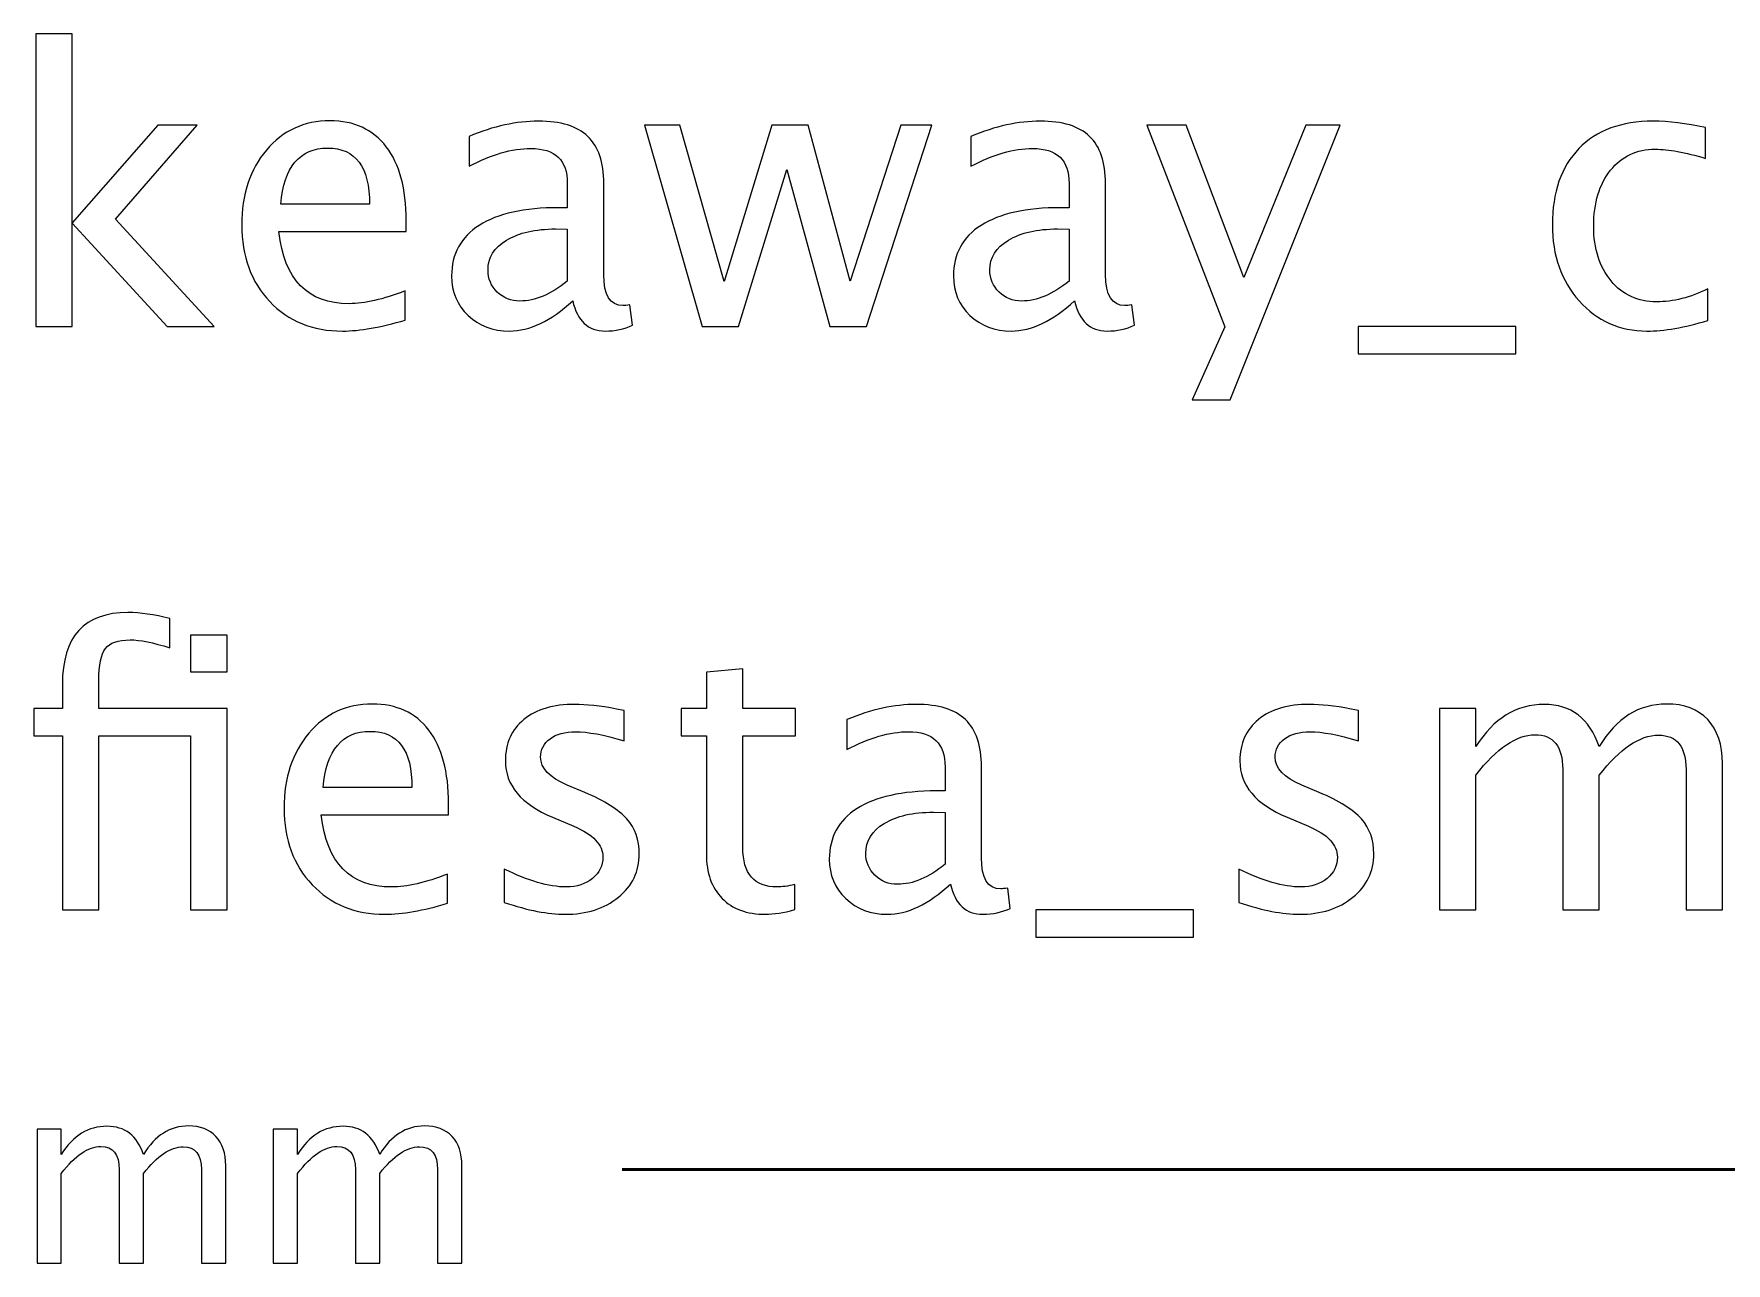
# Model space of a CAD drawing. Header units: centimetres. Extents: x -11.7 to 12.4, y -12.4 to 14.1.
# Drawn here: x -1.28 to 4.38, y 10.04 to 14.15 of the extents above; entities that cross this region are included whole.
import ezdxf

# ---------------------------------------------------------------- set-up
doc = ezdxf.new("R2010")
doc.units = ezdxf.units.CM
doc.header["$MEASUREMENT"] = 0
doc.layers.add('Layer 1', color=7, linetype='Continuous')

msp = doc.modelspace()

# ---------------------------------------------------------------- linework, layer by layer
at = {"layer": 'Layer 1'}
for points, knots in [([(-1.27603, 13.17044), (-1.27603, 13.17044), (-1.27603, 14.14961), (-1.27603, 14.14961), (-1.27603, 14.14961), (-1.27603, 14.14961), (-1.15411, 14.14961), (-1.15411, 14.14961), (-1.15411, 14.14961), (-1.15411, 14.14961), (-1.15411, 13.51694), (-1.15411, 13.51694), (-1.15411, 13.51694), (-1.15411, 13.51694), (-0.86836, 13.84354), (-0.86836, 13.84354), (-0.86836, 13.84354), (-0.86836, 13.84354), (-0.7367, 13.84354), (-0.7367, 13.84354), (-0.7367, 13.84354), (-0.7367, 13.84354), (-1.00975, 13.52943), (-1.00975, 13.52943), (-1.00975, 13.52943), (-1.00975, 13.52943), (-0.67955, 13.17044), (-0.67955, 13.17044), (-0.67955, 13.17044), (-0.67955, 13.17044), (-0.83661, 13.17044), (-0.83661, 13.17044), (-0.83661, 13.17044), (-0.83661, 13.17044), (-1.15411, 13.51567), (-1.15411, 13.51567), (-1.15411, 13.51567), (-1.15411, 13.51567), (-1.15411, 13.17044), (-1.15411, 13.17044), (-1.15411, 13.17044), (-1.15411, 13.17044), (-1.27603, 13.17044), (-1.27603, 13.17044)], [0, 0, 0, 0, 0.0833333, 0.0833333, 0.0833333, 0.0833333, 0.1666667, 0.1666667, 0.1666667, 0.1666667, 0.25, 0.25, 0.25, 0.25, 0.3333333, 0.3333333, 0.3333333, 0.3333333, 0.4166667, 0.4166667, 0.4166667, 0.4166667, 0.5, 0.5, 0.5, 0.5, 0.5833333, 0.5833333, 0.5833333, 0.5833333, 0.6666667, 0.6666667, 0.6666667, 0.6666667, 0.75, 0.75, 0.75, 0.75, 0.8333333, 0.8333333, 0.8333333, 0.8333333, 1, 1, 1, 1]), ([(-0.03968, 13.19203), (-0.12159, 13.16748), (-0.19166, 13.1552), (-0.25008, 13.1552), (-0.25008, 13.1552), (-0.34977, 13.1552), (-0.43084, 13.18822), (-0.49328, 13.25405), (-0.49328, 13.25405), (-0.55572, 13.31988), (-0.58705, 13.40518), (-0.58705, 13.51017), (-0.58705, 13.51017), (-0.58705, 13.61198), (-0.55953, 13.69559), (-0.50429, 13.76099), (-0.50429, 13.76099), (-0.44904, 13.82618), (-0.37835, 13.85878), (-0.2922, 13.85878), (-0.2922, 13.85878), (-0.21071, 13.85878), (-0.14763, 13.82978), (-0.10318, 13.77179), (-0.10318, 13.77179), (-0.05873, 13.71379), (-0.0365, 13.63166), (-0.0365, 13.52519), (-0.0365, 13.52519), (-0.0365, 13.52519), (-0.03714, 13.48794), (-0.03714, 13.48794), (-0.03714, 13.48794), (-0.03714, 13.48794), (-0.46259, 13.48794), (-0.46259, 13.48794), (-0.46259, 13.48794), (-0.44481, 13.32707), (-0.36628, 13.24664), (-0.22722, 13.24664), (-0.22722, 13.24664), (-0.1762, 13.24664), (-0.11376, 13.26103), (-0.03968, 13.28982), (-0.03968, 13.28982), (-0.03968, 13.28982), (-0.03968, 13.19203), (-0.03968, 13.19203)], [0, 0, 0, 0, 0.0769231, 0.0769231, 0.0769231, 0.0769231, 0.1538462, 0.1538462, 0.1538462, 0.1538462, 0.2307692, 0.2307692, 0.2307692, 0.2307692, 0.3076923, 0.3076923, 0.3076923, 0.3076923, 0.3846154, 0.3846154, 0.3846154, 0.3846154, 0.4615385, 0.4615385, 0.4615385, 0.4615385, 0.5384615, 0.5384615, 0.5384615, 0.5384615, 0.6153846, 0.6153846, 0.6153846, 0.6153846, 0.6923077, 0.6923077, 0.6923077, 0.6923077, 0.7692308, 0.7692308, 0.7692308, 0.7692308, 0.8461538, 0.8461538, 0.8461538, 0.8461538, 1, 1, 1, 1]), ([(0.52081, 13.25617), (0.44758, 13.18886), (0.37709, 13.1552), (0.30936, 13.1552), (0.30936, 13.1552), (0.25369, 13.1552), (0.20733, 13.17256), (0.17072, 13.20748), (0.17072, 13.20748), (0.13389, 13.24241), (0.11547, 13.28643), (0.11547, 13.33956), (0.11547, 13.33956), (0.11547, 13.41301), (0.14637, 13.46953), (0.20818, 13.5089), (0.20818, 13.5089), (0.26999, 13.54827), (0.35868, 13.56795), (0.47425, 13.56795), (0.47425, 13.56795), (0.47425, 13.56795), (0.50282, 13.56795), (0.50282, 13.56795), (0.50282, 13.56795), (0.50282, 13.56795), (0.50282, 13.64902), (0.50282, 13.64902), (0.50282, 13.64902), (0.50282, 13.72712), (0.46218, 13.76607), (0.38069, 13.76607), (0.38069, 13.76607), (0.31761, 13.76607), (0.24861, 13.74617), (0.17389, 13.70638), (0.17389, 13.70638), (0.17389, 13.70638), (0.17389, 13.80671), (0.17389, 13.80671), (0.17389, 13.80671), (0.25602, 13.84058), (0.33349, 13.85751), (0.40609, 13.85751), (0.40609, 13.85751), (0.48081, 13.85751), (0.53605, 13.84058), (0.5714, 13.8065), (0.5714, 13.8065), (0.60696, 13.77242), (0.62474, 13.71993), (0.62474, 13.64902), (0.62474, 13.64902), (0.62474, 13.64902), (0.62474, 13.34485), (0.62474, 13.34485), (0.62474, 13.34485), (0.62474, 13.27522), (0.64612, 13.24029), (0.68909, 13.24029), (0.68909, 13.24029), (0.69438, 13.24029), (0.70221, 13.24114), (0.71258, 13.24283), (0.71258, 13.24283), (0.71258, 13.24283), (0.72126, 13.1751), (0.72126, 13.1751), (0.72126, 13.1751), (0.69353, 13.16176), (0.66305, 13.1552), (0.62961, 13.1552), (0.62961, 13.1552), (0.57267, 13.1552), (0.53648, 13.18886), (0.52081, 13.25617)], [0, 0, 0, 0, 0.05, 0.05, 0.05, 0.05, 0.1, 0.1, 0.1, 0.1, 0.15, 0.15, 0.15, 0.15, 0.2, 0.2, 0.2, 0.2, 0.25, 0.25, 0.25, 0.25, 0.3, 0.3, 0.3, 0.3, 0.35, 0.35, 0.35, 0.35, 0.4, 0.4, 0.4, 0.4, 0.45, 0.45, 0.45, 0.45, 0.5, 0.5, 0.5, 0.5, 0.55, 0.55, 0.55, 0.55, 0.6, 0.6, 0.6, 0.6, 0.65, 0.65, 0.65, 0.65, 0.7, 0.7, 0.7, 0.7, 0.75, 0.75, 0.75, 0.75, 0.8, 0.8, 0.8, 0.8, 0.85, 0.85, 0.85, 0.85, 0.9, 0.9, 0.9, 0.9, 1, 1, 1, 1]), ([(0.95388, 13.17044), (0.95388, 13.17044), (0.76084, 13.84354), (0.76084, 13.84354), (0.76084, 13.84354), (0.76084, 13.84354), (0.8798, 13.84354), (0.8798, 13.84354), (0.8798, 13.84354), (0.8798, 13.84354), (1.02775, 13.32094), (1.02775, 13.32094), (1.02775, 13.32094), (1.02775, 13.32094), (1.18735, 13.84354), (1.18735, 13.84354), (1.18735, 13.84354), (1.18735, 13.84354), (1.30927, 13.84354), (1.30927, 13.84354), (1.30927, 13.84354), (1.30927, 13.84354), (1.4496, 13.32178), (1.4496, 13.32178), (1.4496, 13.32178), (1.4496, 13.32178), (1.61936, 13.84354), (1.61936, 13.84354), (1.61936, 13.84354), (1.61936, 13.84354), (1.7235, 13.84354), (1.7235, 13.84354), (1.7235, 13.84354), (1.7235, 13.84354), (1.50379, 13.17044), (1.50379, 13.17044), (1.50379, 13.17044), (1.50379, 13.17044), (1.38187, 13.17044), (1.38187, 13.17044), (1.38187, 13.17044), (1.38187, 13.17044), (1.23751, 13.69537), (1.23751, 13.69537), (1.23751, 13.69537), (1.23751, 13.69537), (1.0758, 13.17044), (1.0758, 13.17044), (1.0758, 13.17044), (1.0758, 13.17044), (0.95388, 13.17044), (0.95388, 13.17044)], [0, 0, 0, 0, 0.0714286, 0.0714286, 0.0714286, 0.0714286, 0.1428571, 0.1428571, 0.1428571, 0.1428571, 0.2142857, 0.2142857, 0.2142857, 0.2142857, 0.2857143, 0.2857143, 0.2857143, 0.2857143, 0.3571429, 0.3571429, 0.3571429, 0.3571429, 0.4285714, 0.4285714, 0.4285714, 0.4285714, 0.5, 0.5, 0.5, 0.5, 0.5714286, 0.5714286, 0.5714286, 0.5714286, 0.6428571, 0.6428571, 0.6428571, 0.6428571, 0.7142857, 0.7142857, 0.7142857, 0.7142857, 0.7857143, 0.7857143, 0.7857143, 0.7857143, 0.8571429, 0.8571429, 0.8571429, 0.8571429, 1, 1, 1, 1]), ([(2.2006, 13.25617), (2.12737, 13.18886), (2.05688, 13.1552), (1.98915, 13.1552), (1.98915, 13.1552), (1.93348, 13.1552), (1.88712, 13.17256), (1.85051, 13.20748), (1.85051, 13.20748), (1.81368, 13.24241), (1.79526, 13.28643), (1.79526, 13.33956), (1.79526, 13.33956), (1.79526, 13.41301), (1.82616, 13.46953), (1.88797, 13.5089), (1.88797, 13.5089), (1.94978, 13.54827), (2.03847, 13.56795), (2.15404, 13.56795), (2.15404, 13.56795), (2.15404, 13.56795), (2.18261, 13.56795), (2.18261, 13.56795), (2.18261, 13.56795), (2.18261, 13.56795), (2.18261, 13.64902), (2.18261, 13.64902), (2.18261, 13.64902), (2.18261, 13.72712), (2.14197, 13.76607), (2.06048, 13.76607), (2.06048, 13.76607), (1.9974, 13.76607), (1.9284, 13.74617), (1.85368, 13.70638), (1.85368, 13.70638), (1.85368, 13.70638), (1.85368, 13.80671), (1.85368, 13.80671), (1.85368, 13.80671), (1.93581, 13.84058), (2.01328, 13.85751), (2.08588, 13.85751), (2.08588, 13.85751), (2.1606, 13.85751), (2.21584, 13.84058), (2.25119, 13.8065), (2.25119, 13.8065), (2.28675, 13.77242), (2.30453, 13.71993), (2.30453, 13.64902), (2.30453, 13.64902), (2.30453, 13.64902), (2.30453, 13.34485), (2.30453, 13.34485), (2.30453, 13.34485), (2.30453, 13.27522), (2.32591, 13.24029), (2.36888, 13.24029), (2.36888, 13.24029), (2.37417, 13.24029), (2.382, 13.24114), (2.39237, 13.24283), (2.39237, 13.24283), (2.39237, 13.24283), (2.40105, 13.1751), (2.40105, 13.1751), (2.40105, 13.1751), (2.37332, 13.16176), (2.34284, 13.1552), (2.3094, 13.1552), (2.3094, 13.1552), (2.25246, 13.1552), (2.21627, 13.18886), (2.2006, 13.25617)], [0, 0, 0, 0, 0.05, 0.05, 0.05, 0.05, 0.1, 0.1, 0.1, 0.1, 0.15, 0.15, 0.15, 0.15, 0.2, 0.2, 0.2, 0.2, 0.25, 0.25, 0.25, 0.25, 0.3, 0.3, 0.3, 0.3, 0.35, 0.35, 0.35, 0.35, 0.4, 0.4, 0.4, 0.4, 0.45, 0.45, 0.45, 0.45, 0.5, 0.5, 0.5, 0.5, 0.55, 0.55, 0.55, 0.55, 0.6, 0.6, 0.6, 0.6, 0.65, 0.65, 0.65, 0.65, 0.7, 0.7, 0.7, 0.7, 0.75, 0.75, 0.75, 0.75, 0.8, 0.8, 0.8, 0.8, 0.85, 0.85, 0.85, 0.85, 0.9, 0.9, 0.9, 0.9, 1, 1, 1, 1]), ([(2.59472, 12.92533), (2.59472, 12.92533), (2.70394, 13.16959), (2.70394, 13.16959), (2.70394, 13.16959), (2.70394, 13.16959), (2.44317, 13.84354), (2.44317, 13.84354), (2.44317, 13.84354), (2.44317, 13.84354), (2.57398, 13.84354), (2.57398, 13.84354), (2.57398, 13.84354), (2.57398, 13.84354), (2.76787, 13.33385), (2.76787, 13.33385), (2.76787, 13.33385), (2.76787, 13.33385), (2.97467, 13.84354), (2.97467, 13.84354), (2.97467, 13.84354), (2.97467, 13.84354), (3.0896, 13.84354), (3.0896, 13.84354), (3.0896, 13.84354), (3.0896, 13.84354), (2.72172, 12.92533), (2.72172, 12.92533), (2.72172, 12.92533), (2.72172, 12.92533), (2.59472, 12.92533), (2.59472, 12.92533)], [0, 0, 0, 0, 0.1111111, 0.1111111, 0.1111111, 0.1111111, 0.2222222, 0.2222222, 0.2222222, 0.2222222, 0.3333333, 0.3333333, 0.3333333, 0.3333333, 0.4444444, 0.4444444, 0.4444444, 0.4444444, 0.5555556, 0.5555556, 0.5555556, 0.5555556, 0.6666667, 0.6666667, 0.6666667, 0.6666667, 0.7777778, 0.7777778, 0.7777778, 0.7777778, 1, 1, 1, 1]), ([(4.32087, 13.19076), (4.24192, 13.16705), (4.17376, 13.1552), (4.1164, 13.1552), (4.1164, 13.1552), (4.02538, 13.1552), (3.95003, 13.18886), (3.89013, 13.25595), (3.89013, 13.25595), (3.83023, 13.32326), (3.80017, 13.40814), (3.80017, 13.51038), (3.80017, 13.51038), (3.80017, 13.6196), (3.8298, 13.7049), (3.88907, 13.76586), (3.88907, 13.76586), (3.94834, 13.82703), (4.0311, 13.85751), (4.13736, 13.85751), (4.13736, 13.85751), (4.18964, 13.85751), (4.24848, 13.85031), (4.31325, 13.83592), (4.31325, 13.83592), (4.31325, 13.83592), (4.31325, 13.73305), (4.31325, 13.73305), (4.31325, 13.73305), (4.24446, 13.75337), (4.18837, 13.76353), (4.14519, 13.76353), (4.14519, 13.76353), (4.08253, 13.76353), (4.03237, 13.74004), (3.9949, 13.69326), (3.9949, 13.69326), (3.95744, 13.64648), (3.9386, 13.58404), (3.9386, 13.50614), (3.9386, 13.50614), (3.9386, 13.43058), (3.95807, 13.36962), (3.99681, 13.32284), (3.99681, 13.32284), (4.03554, 13.27627), (4.08613, 13.25299), (4.149, 13.25299), (4.149, 13.25299), (4.20467, 13.25299), (4.26182, 13.26738), (4.32087, 13.29617), (4.32087, 13.29617), (4.32087, 13.29617), (4.32087, 13.19076), (4.32087, 13.19076)], [0, 0, 0, 0, 0.0666667, 0.0666667, 0.0666667, 0.0666667, 0.1333333, 0.1333333, 0.1333333, 0.1333333, 0.2, 0.2, 0.2, 0.2, 0.2666667, 0.2666667, 0.2666667, 0.2666667, 0.3333333, 0.3333333, 0.3333333, 0.3333333, 0.4, 0.4, 0.4, 0.4, 0.4666667, 0.4666667, 0.4666667, 0.4666667, 0.5333333, 0.5333333, 0.5333333, 0.5333333, 0.6, 0.6, 0.6, 0.6, 0.6666667, 0.6666667, 0.6666667, 0.6666667, 0.7333333, 0.7333333, 0.7333333, 0.7333333, 0.8, 0.8, 0.8, 0.8, 0.8666667, 0.8666667, 0.8666667, 0.8666667, 1, 1, 1, 1]), ([(-0.45624, 13.57938), (-0.45624, 13.57938), (-0.15906, 13.57938), (-0.15906, 13.57938), (-0.15906, 13.57938), (-0.15906, 13.70469), (-0.20584, 13.76734), (-0.29918, 13.76734), (-0.29918, 13.76734), (-0.39316, 13.76734), (-0.44544, 13.70469), (-0.45624, 13.57938)], [0, 0, 0, 0, 0.25, 0.25, 0.25, 0.25, 0.5, 0.5, 0.5, 0.5, 1, 1, 1, 1]), ([(0.50282, 13.32263), (0.50282, 13.32263), (0.50282, 13.49556), (0.50282, 13.49556), (0.50282, 13.49556), (0.50282, 13.49556), (0.46366, 13.49683), (0.46366, 13.49683), (0.46366, 13.49683), (0.39593, 13.49683), (0.34132, 13.48434), (0.29962, 13.45937), (0.29962, 13.45937), (0.25813, 13.43418), (0.23739, 13.40095), (0.23739, 13.35946), (0.23739, 13.35946), (0.23739, 13.33046), (0.24776, 13.30591), (0.26829, 13.2858), (0.26829, 13.2858), (0.28904, 13.26569), (0.31423, 13.25553), (0.34407, 13.25553), (0.34407, 13.25553), (0.39487, 13.25553), (0.44779, 13.27797), (0.50282, 13.32263)], [0, 0, 0, 0, 0.125, 0.125, 0.125, 0.125, 0.25, 0.25, 0.25, 0.25, 0.375, 0.375, 0.375, 0.375, 0.5, 0.5, 0.5, 0.5, 0.625, 0.625, 0.625, 0.625, 0.75, 0.75, 0.75, 0.75, 1, 1, 1, 1]), ([(2.18261, 13.32263), (2.18261, 13.32263), (2.18261, 13.49556), (2.18261, 13.49556), (2.18261, 13.49556), (2.18261, 13.49556), (2.14345, 13.49683), (2.14345, 13.49683), (2.14345, 13.49683), (2.07572, 13.49683), (2.02111, 13.48434), (1.97941, 13.45937), (1.97941, 13.45937), (1.93792, 13.43418), (1.91718, 13.40095), (1.91718, 13.35946), (1.91718, 13.35946), (1.91718, 13.33046), (1.92755, 13.30591), (1.94808, 13.2858), (1.94808, 13.2858), (1.96883, 13.26569), (1.99402, 13.25553), (2.02386, 13.25553), (2.02386, 13.25553), (2.07466, 13.25553), (2.12758, 13.27797), (2.18261, 13.32263)], [0, 0, 0, 0, 0.125, 0.125, 0.125, 0.125, 0.25, 0.25, 0.25, 0.25, 0.375, 0.375, 0.375, 0.375, 0.5, 0.5, 0.5, 0.5, 0.625, 0.625, 0.625, 0.625, 0.75, 0.75, 0.75, 0.75, 1, 1, 1, 1]), ([(3.14993, 13.079), (3.14993, 13.079), (3.14993, 13.17044), (3.14993, 13.17044), (3.14993, 13.17044), (3.14993, 13.17044), (3.67825, 13.17044), (3.67825, 13.17044), (3.67825, 13.17044), (3.67825, 13.17044), (3.67825, 13.079), (3.67825, 13.079), (3.67825, 13.079), (3.67825, 13.079), (3.14993, 13.079), (3.14993, 13.079)], [0, 0, 0, 0, 0.2, 0.2, 0.2, 0.2, 0.4, 0.4, 0.4, 0.4, 0.6, 0.6, 0.6, 0.6, 1, 1, 1, 1]), ([(-1.18745, 11.21887), (-1.18745, 11.21887), (-1.18745, 11.80053), (-1.18745, 11.80053), (-1.18745, 11.80053), (-1.18745, 11.80053), (-1.28291, 11.80053), (-1.28291, 11.80053), (-1.28291, 11.80053), (-1.28291, 11.80053), (-1.28291, 11.89197), (-1.28291, 11.89197), (-1.28291, 11.89197), (-1.28291, 11.89197), (-1.18745, 11.89197), (-1.18745, 11.89197), (-1.18745, 11.89197), (-1.18745, 11.89197), (-1.18745, 11.97262), (-1.18745, 11.97262), (-1.18745, 11.97262), (-1.18745, 12.13306), (-1.11421, 12.21328), (-0.96774, 12.21328), (-0.96774, 12.21328), (-0.92668, 12.21328), (-0.88011, 12.20651), (-0.82804, 12.19296), (-0.82804, 12.19296), (-0.82804, 12.19296), (-0.82804, 12.09517), (-0.82804, 12.09517), (-0.82804, 12.09517), (-0.88328, 12.11295), (-0.92752, 12.12184), (-0.96075, 12.12184), (-0.96075, 12.12184), (-1.00118, 12.12184), (-1.0287, 12.11232), (-1.0433, 12.09305), (-1.0433, 12.09305), (-1.05812, 12.07379), (-1.06553, 12.03802), (-1.06553, 11.98574), (-1.06553, 11.98574), (-1.06553, 11.98574), (-1.06553, 11.89197), (-1.06553, 11.89197), (-1.06553, 11.89197), (-1.06553, 11.89197), (-0.63627, 11.89197), (-0.63627, 11.89197), (-0.63627, 11.89197), (-0.63627, 11.89197), (-0.63627, 11.21887), (-0.63627, 11.21887), (-0.63627, 11.21887), (-0.63627, 11.21887), (-0.75819, 11.21887), (-0.75819, 11.21887), (-0.75819, 11.21887), (-0.75819, 11.21887), (-0.75819, 11.80053), (-0.75819, 11.80053), (-0.75819, 11.80053), (-0.75819, 11.80053), (-1.06553, 11.80053), (-1.06553, 11.80053), (-1.06553, 11.80053), (-1.06553, 11.80053), (-1.06553, 11.21887), (-1.06553, 11.21887), (-1.06553, 11.21887), (-1.06553, 11.21887), (-1.18745, 11.21887), (-1.18745, 11.21887)], [0, 0, 0, 0, 0.05, 0.05, 0.05, 0.05, 0.1, 0.1, 0.1, 0.1, 0.15, 0.15, 0.15, 0.15, 0.2, 0.2, 0.2, 0.2, 0.25, 0.25, 0.25, 0.25, 0.3, 0.3, 0.3, 0.3, 0.35, 0.35, 0.35, 0.35, 0.4, 0.4, 0.4, 0.4, 0.45, 0.45, 0.45, 0.45, 0.5, 0.5, 0.5, 0.5, 0.55, 0.55, 0.55, 0.55, 0.6, 0.6, 0.6, 0.6, 0.65, 0.65, 0.65, 0.65, 0.7, 0.7, 0.7, 0.7, 0.75, 0.75, 0.75, 0.75, 0.8, 0.8, 0.8, 0.8, 0.85, 0.85, 0.85, 0.85, 0.9, 0.9, 0.9, 0.9, 1, 1, 1, 1]), ([(-0.75819, 12.01516), (-0.75819, 12.01516), (-0.75819, 12.13708), (-0.75819, 12.13708), (-0.75819, 12.13708), (-0.75819, 12.13708), (-0.63627, 12.13708), (-0.63627, 12.13708), (-0.63627, 12.13708), (-0.63627, 12.13708), (-0.63627, 12.01516), (-0.63627, 12.01516), (-0.63627, 12.01516), (-0.63627, 12.01516), (-0.75819, 12.01516), (-0.75819, 12.01516)], [0, 0, 0, 0, 0.2, 0.2, 0.2, 0.2, 0.4, 0.4, 0.4, 0.4, 0.6, 0.6, 0.6, 0.6, 1, 1, 1, 1]), ([(1.26429, 11.21908), (1.22661, 11.20871), (1.19381, 11.20363), (1.16608, 11.20363), (1.16608, 11.20363), (1.10385, 11.20363), (1.05538, 11.22141), (1.02066, 11.25697), (1.02066, 11.25697), (0.98574, 11.29253), (0.96838, 11.34185), (0.96838, 11.40514), (0.96838, 11.40514), (0.96838, 11.40514), (0.96838, 11.80053), (0.96838, 11.80053), (0.96838, 11.80053), (0.96838, 11.80053), (0.88414, 11.80053), (0.88414, 11.80053), (0.88414, 11.80053), (0.88414, 11.80053), (0.88414, 11.89197), (0.88414, 11.89197), (0.88414, 11.89197), (0.88414, 11.89197), (0.96838, 11.89197), (0.96838, 11.89197), (0.96838, 11.89197), (0.96838, 11.89197), (0.96838, 12.01368), (0.96838, 12.01368), (0.96838, 12.01368), (0.96838, 12.01368), (1.0903, 12.02532), (1.0903, 12.02532), (1.0903, 12.02532), (1.0903, 12.02532), (1.0903, 11.89197), (1.0903, 11.89197), (1.0903, 11.89197), (1.0903, 11.89197), (1.26683, 11.89197), (1.26683, 11.89197), (1.26683, 11.89197), (1.26683, 11.89197), (1.26683, 11.80053), (1.26683, 11.80053), (1.26683, 11.80053), (1.26683, 11.80053), (1.0903, 11.80053), (1.0903, 11.80053), (1.0903, 11.80053), (1.0903, 11.80053), (1.0903, 11.42715), (1.0903, 11.42715), (1.0903, 11.42715), (1.0903, 11.3391), (1.12861, 11.29507), (1.20502, 11.29507), (1.20502, 11.29507), (1.22132, 11.29507), (1.24101, 11.29782), (1.26429, 11.30311), (1.26429, 11.30311), (1.26429, 11.30311), (1.26429, 11.21908), (1.26429, 11.21908)], [0, 0, 0, 0, 0.0555556, 0.0555556, 0.0555556, 0.0555556, 0.1111111, 0.1111111, 0.1111111, 0.1111111, 0.1666667, 0.1666667, 0.1666667, 0.1666667, 0.2222222, 0.2222222, 0.2222222, 0.2222222, 0.2777778, 0.2777778, 0.2777778, 0.2777778, 0.3333333, 0.3333333, 0.3333333, 0.3333333, 0.3888889, 0.3888889, 0.3888889, 0.3888889, 0.4444444, 0.4444444, 0.4444444, 0.4444444, 0.5, 0.5, 0.5, 0.5, 0.5555556, 0.5555556, 0.5555556, 0.5555556, 0.6111111, 0.6111111, 0.6111111, 0.6111111, 0.6666667, 0.6666667, 0.6666667, 0.6666667, 0.7222222, 0.7222222, 0.7222222, 0.7222222, 0.7777778, 0.7777778, 0.7777778, 0.7777778, 0.8333333, 0.8333333, 0.8333333, 0.8333333, 0.8888889, 0.8888889, 0.8888889, 0.8888889, 1, 1, 1, 1]), ([(0.10224, 11.24046), (0.02033, 11.21591), (-0.04974, 11.20363), (-0.10816, 11.20363), (-0.10816, 11.20363), (-0.20785, 11.20363), (-0.28892, 11.23665), (-0.35136, 11.30248), (-0.35136, 11.30248), (-0.4138, 11.36831), (-0.44513, 11.45361), (-0.44513, 11.5586), (-0.44513, 11.5586), (-0.44513, 11.66041), (-0.41761, 11.74402), (-0.36237, 11.80942), (-0.36237, 11.80942), (-0.30712, 11.87461), (-0.23643, 11.90721), (-0.15028, 11.90721), (-0.15028, 11.90721), (-0.06879, 11.90721), (-0.00571, 11.87821), (0.03874, 11.82022), (0.03874, 11.82022), (0.08319, 11.76222), (0.10542, 11.68009), (0.10542, 11.57362), (0.10542, 11.57362), (0.10542, 11.57362), (0.10478, 11.53637), (0.10478, 11.53637), (0.10478, 11.53637), (0.10478, 11.53637), (-0.32067, 11.53637), (-0.32067, 11.53637), (-0.32067, 11.53637), (-0.30289, 11.3755), (-0.22436, 11.29507), (-0.0853, 11.29507), (-0.0853, 11.29507), (-0.03428, 11.29507), (0.02816, 11.30946), (0.10224, 11.33825), (0.10224, 11.33825), (0.10224, 11.33825), (0.10224, 11.24046), (0.10224, 11.24046)], [0, 0, 0, 0, 0.0769231, 0.0769231, 0.0769231, 0.0769231, 0.1538462, 0.1538462, 0.1538462, 0.1538462, 0.2307692, 0.2307692, 0.2307692, 0.2307692, 0.3076923, 0.3076923, 0.3076923, 0.3076923, 0.3846154, 0.3846154, 0.3846154, 0.3846154, 0.4615385, 0.4615385, 0.4615385, 0.4615385, 0.5384615, 0.5384615, 0.5384615, 0.5384615, 0.6153846, 0.6153846, 0.6153846, 0.6153846, 0.6923077, 0.6923077, 0.6923077, 0.6923077, 0.7692308, 0.7692308, 0.7692308, 0.7692308, 0.8461538, 0.8461538, 0.8461538, 0.8461538, 1, 1, 1, 1]), ([(0.29168, 11.243), (0.29168, 11.243), (0.29168, 11.35476), (0.29168, 11.35476), (0.29168, 11.35476), (0.37148, 11.31497), (0.44069, 11.29507), (0.49975, 11.29507), (0.49975, 11.29507), (0.53489, 11.29507), (0.5641, 11.3046), (0.58717, 11.32365), (0.58717, 11.32365), (0.61024, 11.34248), (0.62188, 11.36619), (0.62188, 11.39477), (0.62188, 11.39477), (0.62188, 11.43646), (0.5895, 11.47097), (0.52473, 11.49827), (0.52473, 11.49827), (0.52473, 11.49827), (0.45339, 11.52854), (0.45339, 11.52854), (0.45339, 11.52854), (0.3482, 11.57214), (0.29549, 11.63522), (0.29549, 11.71713), (0.29549, 11.71713), (0.29549, 11.77577), (0.31623, 11.82191), (0.35772, 11.85556), (0.35772, 11.85556), (0.39921, 11.88922), (0.45615, 11.90594), (0.52832, 11.90594), (0.52832, 11.90594), (0.56579, 11.90594), (0.61236, 11.90086), (0.6676, 11.89049), (0.6676, 11.89049), (0.6676, 11.89049), (0.693, 11.88562), (0.693, 11.88562), (0.693, 11.88562), (0.693, 11.88562), (0.693, 11.78402), (0.693, 11.78402), (0.693, 11.78402), (0.62506, 11.80434), (0.57087, 11.8145), (0.53044, 11.8145), (0.53044, 11.8145), (0.49488, 11.8145), (0.46673, 11.80667), (0.44535, 11.79122), (0.44535, 11.79122), (0.42418, 11.77577), (0.4136, 11.75502), (0.4136, 11.72899), (0.4136, 11.72899), (0.4136, 11.69237), (0.44323, 11.66125), (0.50271, 11.63607), (0.50271, 11.63607), (0.50271, 11.63607), (0.56134, 11.6113), (0.56134, 11.6113), (0.56134, 11.6113), (0.62781, 11.58336), (0.6748, 11.55373), (0.70231, 11.52261), (0.70231, 11.52261), (0.73004, 11.4915), (0.7438, 11.45255), (0.7438, 11.40598), (0.7438, 11.40598), (0.7438, 11.34693), (0.72052, 11.29846), (0.67374, 11.26057), (0.67374, 11.26057), (0.62717, 11.22268), (0.56748, 11.20363), (0.49488, 11.20363), (0.49488, 11.20363), (0.439, 11.20363), (0.37148, 11.21675), (0.29168, 11.243)], [0, 0, 0, 0, 0.0434783, 0.0434783, 0.0434783, 0.0434783, 0.0869565, 0.0869565, 0.0869565, 0.0869565, 0.1304348, 0.1304348, 0.1304348, 0.1304348, 0.173913, 0.173913, 0.173913, 0.173913, 0.2173913, 0.2173913, 0.2173913, 0.2173913, 0.2608696, 0.2608696, 0.2608696, 0.2608696, 0.3043478, 0.3043478, 0.3043478, 0.3043478, 0.3478261, 0.3478261, 0.3478261, 0.3478261, 0.3913043, 0.3913043, 0.3913043, 0.3913043, 0.4347826, 0.4347826, 0.4347826, 0.4347826, 0.4782609, 0.4782609, 0.4782609, 0.4782609, 0.5217391, 0.5217391, 0.5217391, 0.5217391, 0.5652174, 0.5652174, 0.5652174, 0.5652174, 0.6086957, 0.6086957, 0.6086957, 0.6086957, 0.6521739, 0.6521739, 0.6521739, 0.6521739, 0.6956522, 0.6956522, 0.6956522, 0.6956522, 0.7391304, 0.7391304, 0.7391304, 0.7391304, 0.7826087, 0.7826087, 0.7826087, 0.7826087, 0.826087, 0.826087, 0.826087, 0.826087, 0.8695652, 0.8695652, 0.8695652, 0.8695652, 0.9130435, 0.9130435, 0.9130435, 0.9130435, 1, 1, 1, 1]), ([(1.7852, 11.3046), (1.71197, 11.23729), (1.64148, 11.20363), (1.57375, 11.20363), (1.57375, 11.20363), (1.51808, 11.20363), (1.47172, 11.22099), (1.43511, 11.25591), (1.43511, 11.25591), (1.39828, 11.29084), (1.37986, 11.33486), (1.37986, 11.38799), (1.37986, 11.38799), (1.37986, 11.46144), (1.41076, 11.51796), (1.47257, 11.55733), (1.47257, 11.55733), (1.53438, 11.5967), (1.62307, 11.61638), (1.73864, 11.61638), (1.73864, 11.61638), (1.73864, 11.61638), (1.76721, 11.61638), (1.76721, 11.61638), (1.76721, 11.61638), (1.76721, 11.61638), (1.76721, 11.69745), (1.76721, 11.69745), (1.76721, 11.69745), (1.76721, 11.77555), (1.72657, 11.8145), (1.64508, 11.8145), (1.64508, 11.8145), (1.582, 11.8145), (1.513, 11.7946), (1.43828, 11.75481), (1.43828, 11.75481), (1.43828, 11.75481), (1.43828, 11.85514), (1.43828, 11.85514), (1.43828, 11.85514), (1.52041, 11.88901), (1.59788, 11.90594), (1.67048, 11.90594), (1.67048, 11.90594), (1.7452, 11.90594), (1.80044, 11.88901), (1.83579, 11.85493), (1.83579, 11.85493), (1.87135, 11.82085), (1.88913, 11.76836), (1.88913, 11.69745), (1.88913, 11.69745), (1.88913, 11.69745), (1.88913, 11.39328), (1.88913, 11.39328), (1.88913, 11.39328), (1.88913, 11.32365), (1.91051, 11.28872), (1.95348, 11.28872), (1.95348, 11.28872), (1.95877, 11.28872), (1.9666, 11.28957), (1.97697, 11.29126), (1.97697, 11.29126), (1.97697, 11.29126), (1.98565, 11.22353), (1.98565, 11.22353), (1.98565, 11.22353), (1.95792, 11.21019), (1.92744, 11.20363), (1.894, 11.20363), (1.894, 11.20363), (1.83706, 11.20363), (1.80087, 11.23729), (1.7852, 11.3046)], [0, 0, 0, 0, 0.05, 0.05, 0.05, 0.05, 0.1, 0.1, 0.1, 0.1, 0.15, 0.15, 0.15, 0.15, 0.2, 0.2, 0.2, 0.2, 0.25, 0.25, 0.25, 0.25, 0.3, 0.3, 0.3, 0.3, 0.35, 0.35, 0.35, 0.35, 0.4, 0.4, 0.4, 0.4, 0.45, 0.45, 0.45, 0.45, 0.5, 0.5, 0.5, 0.5, 0.55, 0.55, 0.55, 0.55, 0.6, 0.6, 0.6, 0.6, 0.65, 0.65, 0.65, 0.65, 0.7, 0.7, 0.7, 0.7, 0.75, 0.75, 0.75, 0.75, 0.8, 0.8, 0.8, 0.8, 0.85, 0.85, 0.85, 0.85, 0.9, 0.9, 0.9, 0.9, 1, 1, 1, 1]), ([(2.7504, 11.243), (2.7504, 11.243), (2.7504, 11.35476), (2.7504, 11.35476), (2.7504, 11.35476), (2.8302, 11.31497), (2.89941, 11.29507), (2.95847, 11.29507), (2.95847, 11.29507), (2.99361, 11.29507), (3.02282, 11.3046), (3.04589, 11.32365), (3.04589, 11.32365), (3.06896, 11.34248), (3.0806, 11.36619), (3.0806, 11.39477), (3.0806, 11.39477), (3.0806, 11.43646), (3.04822, 11.47097), (2.98345, 11.49827), (2.98345, 11.49827), (2.98345, 11.49827), (2.91211, 11.52854), (2.91211, 11.52854), (2.91211, 11.52854), (2.80692, 11.57214), (2.75421, 11.63522), (2.75421, 11.71713), (2.75421, 11.71713), (2.75421, 11.77577), (2.77495, 11.82191), (2.81644, 11.85556), (2.81644, 11.85556), (2.85793, 11.88922), (2.91487, 11.90594), (2.98704, 11.90594), (2.98704, 11.90594), (3.02451, 11.90594), (3.07108, 11.90086), (3.12632, 11.89049), (3.12632, 11.89049), (3.12632, 11.89049), (3.15172, 11.88562), (3.15172, 11.88562), (3.15172, 11.88562), (3.15172, 11.88562), (3.15172, 11.78402), (3.15172, 11.78402), (3.15172, 11.78402), (3.08378, 11.80434), (3.02959, 11.8145), (2.98916, 11.8145), (2.98916, 11.8145), (2.9536, 11.8145), (2.92545, 11.80667), (2.90407, 11.79122), (2.90407, 11.79122), (2.8829, 11.77577), (2.87232, 11.75502), (2.87232, 11.72899), (2.87232, 11.72899), (2.87232, 11.69237), (2.90195, 11.66125), (2.96143, 11.63607), (2.96143, 11.63607), (2.96143, 11.63607), (3.02006, 11.6113), (3.02006, 11.6113), (3.02006, 11.6113), (3.08653, 11.58336), (3.13352, 11.55373), (3.16103, 11.52261), (3.16103, 11.52261), (3.18876, 11.4915), (3.20252, 11.45255), (3.20252, 11.40598), (3.20252, 11.40598), (3.20252, 11.34693), (3.17924, 11.29846), (3.13246, 11.26057), (3.13246, 11.26057), (3.08589, 11.22268), (3.0262, 11.20363), (2.9536, 11.20363), (2.9536, 11.20363), (2.89772, 11.20363), (2.8302, 11.21675), (2.7504, 11.243)], [0, 0, 0, 0, 0.0434783, 0.0434783, 0.0434783, 0.0434783, 0.0869565, 0.0869565, 0.0869565, 0.0869565, 0.1304348, 0.1304348, 0.1304348, 0.1304348, 0.173913, 0.173913, 0.173913, 0.173913, 0.2173913, 0.2173913, 0.2173913, 0.2173913, 0.2608696, 0.2608696, 0.2608696, 0.2608696, 0.3043478, 0.3043478, 0.3043478, 0.3043478, 0.3478261, 0.3478261, 0.3478261, 0.3478261, 0.3913043, 0.3913043, 0.3913043, 0.3913043, 0.4347826, 0.4347826, 0.4347826, 0.4347826, 0.4782609, 0.4782609, 0.4782609, 0.4782609, 0.5217391, 0.5217391, 0.5217391, 0.5217391, 0.5652174, 0.5652174, 0.5652174, 0.5652174, 0.6086957, 0.6086957, 0.6086957, 0.6086957, 0.6521739, 0.6521739, 0.6521739, 0.6521739, 0.6956522, 0.6956522, 0.6956522, 0.6956522, 0.7391304, 0.7391304, 0.7391304, 0.7391304, 0.7826087, 0.7826087, 0.7826087, 0.7826087, 0.826087, 0.826087, 0.826087, 0.826087, 0.8695652, 0.8695652, 0.8695652, 0.8695652, 0.9130435, 0.9130435, 0.9130435, 0.9130435, 1, 1, 1, 1]), ([(3.42202, 11.21887), (3.42202, 11.21887), (3.42202, 11.89197), (3.42202, 11.89197), (3.42202, 11.89197), (3.42202, 11.89197), (3.54394, 11.89197), (3.54394, 11.89197), (3.54394, 11.89197), (3.54394, 11.89197), (3.54394, 11.76476), (3.54394, 11.76476), (3.54394, 11.76476), (3.60342, 11.85895), (3.67962, 11.90594), (3.77296, 11.90594), (3.77296, 11.90594), (3.86292, 11.90594), (3.92409, 11.85895), (3.95669, 11.76476), (3.95669, 11.76476), (4.01448, 11.8598), (4.08983, 11.90721), (4.18233, 11.90721), (4.18233, 11.90721), (4.24138, 11.90721), (4.28731, 11.88985), (4.32012, 11.85493), (4.32012, 11.85493), (4.35293, 11.82), (4.36944, 11.77111), (4.36944, 11.70824), (4.36944, 11.70824), (4.36944, 11.70824), (4.36944, 11.21887), (4.36944, 11.21887), (4.36944, 11.21887), (4.36944, 11.21887), (4.24752, 11.21887), (4.24752, 11.21887), (4.24752, 11.21887), (4.24752, 11.21887), (4.24752, 11.68814), (4.24752, 11.68814), (4.24752, 11.68814), (4.24752, 11.76476), (4.21704, 11.80307), (4.15608, 11.80307), (4.15608, 11.80307), (4.09279, 11.80307), (4.02633, 11.75841), (3.95669, 11.66887), (3.95669, 11.66887), (3.95669, 11.66887), (3.95669, 11.21887), (3.95669, 11.21887), (3.95669, 11.21887), (3.95669, 11.21887), (3.83477, 11.21887), (3.83477, 11.21887), (3.83477, 11.21887), (3.83477, 11.21887), (3.83477, 11.68856), (3.83477, 11.68856), (3.83477, 11.68856), (3.83477, 11.76582), (3.80387, 11.80434), (3.74185, 11.80434), (3.74185, 11.80434), (3.68025, 11.80434), (3.61421, 11.75947), (3.54394, 11.66951), (3.54394, 11.66951), (3.54394, 11.66951), (3.54394, 11.21887), (3.54394, 11.21887), (3.54394, 11.21887), (3.54394, 11.21887), (3.42202, 11.21887), (3.42202, 11.21887)], [0, 0, 0, 0, 0.047619, 0.047619, 0.047619, 0.047619, 0.0952381, 0.0952381, 0.0952381, 0.0952381, 0.1428571, 0.1428571, 0.1428571, 0.1428571, 0.1904762, 0.1904762, 0.1904762, 0.1904762, 0.2380952, 0.2380952, 0.2380952, 0.2380952, 0.2857143, 0.2857143, 0.2857143, 0.2857143, 0.3333333, 0.3333333, 0.3333333, 0.3333333, 0.3809524, 0.3809524, 0.3809524, 0.3809524, 0.4285714, 0.4285714, 0.4285714, 0.4285714, 0.4761905, 0.4761905, 0.4761905, 0.4761905, 0.5238095, 0.5238095, 0.5238095, 0.5238095, 0.5714286, 0.5714286, 0.5714286, 0.5714286, 0.6190476, 0.6190476, 0.6190476, 0.6190476, 0.6666667, 0.6666667, 0.6666667, 0.6666667, 0.7142857, 0.7142857, 0.7142857, 0.7142857, 0.7619048, 0.7619048, 0.7619048, 0.7619048, 0.8095238, 0.8095238, 0.8095238, 0.8095238, 0.8571429, 0.8571429, 0.8571429, 0.8571429, 0.9047619, 0.9047619, 0.9047619, 0.9047619, 1, 1, 1, 1]), ([(-0.31432, 11.62781), (-0.31432, 11.62781), (-0.01714, 11.62781), (-0.01714, 11.62781), (-0.01714, 11.62781), (-0.01714, 11.75312), (-0.06392, 11.81577), (-0.15726, 11.81577), (-0.15726, 11.81577), (-0.25124, 11.81577), (-0.30352, 11.75312), (-0.31432, 11.62781)], [0, 0, 0, 0, 0.25, 0.25, 0.25, 0.25, 0.5, 0.5, 0.5, 0.5, 1, 1, 1, 1]), ([(1.76721, 11.37106), (1.76721, 11.37106), (1.76721, 11.54399), (1.76721, 11.54399), (1.76721, 11.54399), (1.76721, 11.54399), (1.72805, 11.54526), (1.72805, 11.54526), (1.72805, 11.54526), (1.66032, 11.54526), (1.60571, 11.53277), (1.56401, 11.5078), (1.56401, 11.5078), (1.52252, 11.48261), (1.50178, 11.44938), (1.50178, 11.40789), (1.50178, 11.40789), (1.50178, 11.37889), (1.51215, 11.35434), (1.53268, 11.33423), (1.53268, 11.33423), (1.55343, 11.31412), (1.57862, 11.30396), (1.60846, 11.30396), (1.60846, 11.30396), (1.65926, 11.30396), (1.71218, 11.3264), (1.76721, 11.37106)], [0, 0, 0, 0, 0.125, 0.125, 0.125, 0.125, 0.25, 0.25, 0.25, 0.25, 0.375, 0.375, 0.375, 0.375, 0.5, 0.5, 0.5, 0.5, 0.625, 0.625, 0.625, 0.625, 0.75, 0.75, 0.75, 0.75, 1, 1, 1, 1]), ([(2.07095, 11.12743), (2.07095, 11.12743), (2.07095, 11.21887), (2.07095, 11.21887), (2.07095, 11.21887), (2.07095, 11.21887), (2.59927, 11.21887), (2.59927, 11.21887), (2.59927, 11.21887), (2.59927, 11.21887), (2.59927, 11.12743), (2.59927, 11.12743), (2.59927, 11.12743), (2.59927, 11.12743), (2.07095, 11.12743), (2.07095, 11.12743)], [0, 0, 0, 0, 0.2, 0.2, 0.2, 0.2, 0.4, 0.4, 0.4, 0.4, 0.6, 0.6, 0.6, 0.6, 1, 1, 1, 1]), ([(-1.27225, 10.03631), (-1.27225, 10.03631), (-1.27225, 10.48505), (-1.27225, 10.48505), (-1.27225, 10.48505), (-1.27225, 10.48505), (-1.19097, 10.48505), (-1.19097, 10.48505), (-1.19097, 10.48505), (-1.19097, 10.48505), (-1.19097, 10.40024), (-1.19097, 10.40024), (-1.19097, 10.40024), (-1.15132, 10.46303), (-1.10052, 10.49436), (-1.03829, 10.49436), (-1.03829, 10.49436), (-0.97831, 10.49436), (-0.93753, 10.46303), (-0.9158, 10.40024), (-0.9158, 10.40024), (-0.87728, 10.4636), (-0.82704, 10.49521), (-0.76538, 10.49521), (-0.76538, 10.49521), (-0.72601, 10.49521), (-0.69539, 10.48363), (-0.67351, 10.46035), (-0.67351, 10.46035), (-0.65164, 10.43707), (-0.64063, 10.40447), (-0.64063, 10.36256), (-0.64063, 10.36256), (-0.64063, 10.36256), (-0.64063, 10.03631), (-0.64063, 10.03631), (-0.64063, 10.03631), (-0.64063, 10.03631), (-0.72191, 10.03631), (-0.72191, 10.03631), (-0.72191, 10.03631), (-0.72191, 10.03631), (-0.72191, 10.34915), (-0.72191, 10.34915), (-0.72191, 10.34915), (-0.72191, 10.40024), (-0.74223, 10.42578), (-0.78287, 10.42578), (-0.78287, 10.42578), (-0.82507, 10.42578), (-0.86938, 10.396), (-0.9158, 10.33631), (-0.9158, 10.33631), (-0.9158, 10.33631), (-0.9158, 10.03631), (-0.9158, 10.03631), (-0.9158, 10.03631), (-0.9158, 10.03631), (-0.99708, 10.03631), (-0.99708, 10.03631), (-0.99708, 10.03631), (-0.99708, 10.03631), (-0.99708, 10.34944), (-0.99708, 10.34944), (-0.99708, 10.34944), (-0.99708, 10.40094), (-1.01768, 10.42662), (-1.05903, 10.42662), (-1.05903, 10.42662), (-1.10009, 10.42662), (-1.14412, 10.39671), (-1.19097, 10.33674), (-1.19097, 10.33674), (-1.19097, 10.33674), (-1.19097, 10.03631), (-1.19097, 10.03631), (-1.19097, 10.03631), (-1.19097, 10.03631), (-1.27225, 10.03631), (-1.27225, 10.03631)], [0, 0, 0, 0, 0.047619, 0.047619, 0.047619, 0.047619, 0.0952381, 0.0952381, 0.0952381, 0.0952381, 0.1428571, 0.1428571, 0.1428571, 0.1428571, 0.1904762, 0.1904762, 0.1904762, 0.1904762, 0.2380952, 0.2380952, 0.2380952, 0.2380952, 0.2857143, 0.2857143, 0.2857143, 0.2857143, 0.3333333, 0.3333333, 0.3333333, 0.3333333, 0.3809524, 0.3809524, 0.3809524, 0.3809524, 0.4285714, 0.4285714, 0.4285714, 0.4285714, 0.4761905, 0.4761905, 0.4761905, 0.4761905, 0.5238095, 0.5238095, 0.5238095, 0.5238095, 0.5714286, 0.5714286, 0.5714286, 0.5714286, 0.6190476, 0.6190476, 0.6190476, 0.6190476, 0.6666667, 0.6666667, 0.6666667, 0.6666667, 0.7142857, 0.7142857, 0.7142857, 0.7142857, 0.7619048, 0.7619048, 0.7619048, 0.7619048, 0.8095238, 0.8095238, 0.8095238, 0.8095238, 0.8571429, 0.8571429, 0.8571429, 0.8571429, 0.9047619, 0.9047619, 0.9047619, 0.9047619, 1, 1, 1, 1]), ([(-0.48174, 10.03631), (-0.48174, 10.03631), (-0.48174, 10.48505), (-0.48174, 10.48505), (-0.48174, 10.48505), (-0.48174, 10.48505), (-0.40046, 10.48505), (-0.40046, 10.48505), (-0.40046, 10.48505), (-0.40046, 10.48505), (-0.40046, 10.40024), (-0.40046, 10.40024), (-0.40046, 10.40024), (-0.36081, 10.46303), (-0.31001, 10.49436), (-0.24778, 10.49436), (-0.24778, 10.49436), (-0.1878, 10.49436), (-0.14702, 10.46303), (-0.12529, 10.40024), (-0.12529, 10.40024), (-0.08677, 10.4636), (-0.03653, 10.49521), (0.02513, 10.49521), (0.02513, 10.49521), (0.0645, 10.49521), (0.09512, 10.48363), (0.117, 10.46035), (0.117, 10.46035), (0.13887, 10.43707), (0.14988, 10.40447), (0.14988, 10.36256), (0.14988, 10.36256), (0.14988, 10.36256), (0.14988, 10.03631), (0.14988, 10.03631), (0.14988, 10.03631), (0.14988, 10.03631), (0.0686, 10.03631), (0.0686, 10.03631), (0.0686, 10.03631), (0.0686, 10.03631), (0.0686, 10.34915), (0.0686, 10.34915), (0.0686, 10.34915), (0.0686, 10.40024), (0.04828, 10.42578), (0.00764, 10.42578), (0.00764, 10.42578), (-0.03456, 10.42578), (-0.07887, 10.396), (-0.12529, 10.33631), (-0.12529, 10.33631), (-0.12529, 10.33631), (-0.12529, 10.03631), (-0.12529, 10.03631), (-0.12529, 10.03631), (-0.12529, 10.03631), (-0.20657, 10.03631), (-0.20657, 10.03631), (-0.20657, 10.03631), (-0.20657, 10.03631), (-0.20657, 10.34944), (-0.20657, 10.34944), (-0.20657, 10.34944), (-0.20657, 10.40094), (-0.22717, 10.42662), (-0.26852, 10.42662), (-0.26852, 10.42662), (-0.30958, 10.42662), (-0.35361, 10.39671), (-0.40046, 10.33674), (-0.40046, 10.33674), (-0.40046, 10.33674), (-0.40046, 10.03631), (-0.40046, 10.03631), (-0.40046, 10.03631), (-0.40046, 10.03631), (-0.48174, 10.03631), (-0.48174, 10.03631)], [0, 0, 0, 0, 0.047619, 0.047619, 0.047619, 0.047619, 0.0952381, 0.0952381, 0.0952381, 0.0952381, 0.1428571, 0.1428571, 0.1428571, 0.1428571, 0.1904762, 0.1904762, 0.1904762, 0.1904762, 0.2380952, 0.2380952, 0.2380952, 0.2380952, 0.2857143, 0.2857143, 0.2857143, 0.2857143, 0.3333333, 0.3333333, 0.3333333, 0.3333333, 0.3809524, 0.3809524, 0.3809524, 0.3809524, 0.4285714, 0.4285714, 0.4285714, 0.4285714, 0.4761905, 0.4761905, 0.4761905, 0.4761905, 0.5238095, 0.5238095, 0.5238095, 0.5238095, 0.5714286, 0.5714286, 0.5714286, 0.5714286, 0.6190476, 0.6190476, 0.6190476, 0.6190476, 0.6666667, 0.6666667, 0.6666667, 0.6666667, 0.7142857, 0.7142857, 0.7142857, 0.7142857, 0.7619048, 0.7619048, 0.7619048, 0.7619048, 0.8095238, 0.8095238, 0.8095238, 0.8095238, 0.8571429, 0.8571429, 0.8571429, 0.8571429, 0.9047619, 0.9047619, 0.9047619, 0.9047619, 1, 1, 1, 1])]:
    msp.add_open_spline(points, degree=3, knots=knots, dxfattribs=at)
at = {"layer": 'Layer 1', "lineweight": 53}
msp.add_open_spline([(6.9, 10.35), (6.9, 10.35), (0.68632, 10.35), (0.68632, 10.35)], degree=3, dxfattribs=at)

doc.saveas('drawing.dxf')
